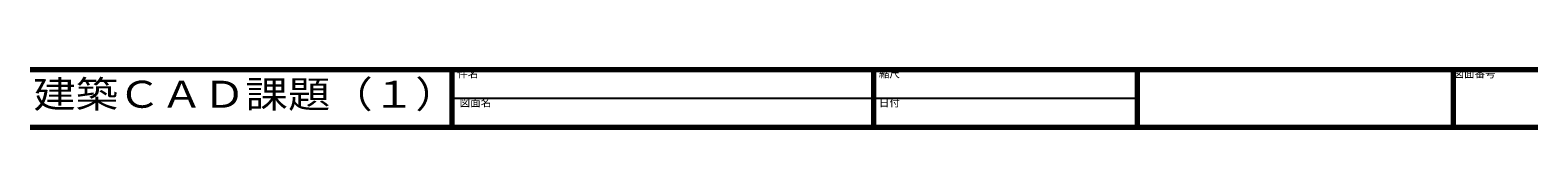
# Model space of a CAD drawing. Units: millimetres, scale not verified. Extents: x -14300 to 14300, y -9700 to -8587.
import ezdxf
from ezdxf.enums import TextEntityAlignment as Align

# ---------------------------------------------------------------- set-up
doc = ezdxf.new("R2010")
doc.units = ezdxf.units.MM
doc.header["$LTSCALE"] = 100
doc.layers.add('0-F', color=134, linetype='Continuous', lineweight=70)
doc.styles.add('ＭＳ ゴシック', font='')
doc.styles.get('ＭＳ ゴシック').set_extended_font_data('MS Gothic')

msp = doc.modelspace()

# ---------------------------------------------------------------- linework, layer by layer
at = {"layer": '0-F'}
for p, q in [((-14300, -8600), (14300, -8600)), ((-6300, -8600), (-6300, -9700)), ((1700, -8600), (1700, -9700)), ((6700, -8600), (6700, -9700)), ((12700, -9700), (12700, -8600)), ((-14300, -9700), (14300, -9700))]:
    msp.add_line(p, q, dxfattribs=at)
at = {"layer": '0-F', "color": 2, "lineweight": 25}
for p, q in [((-2600.9, -8600), (-2528.7, -8600)), ((-6253.2, -9150), (6721, -9150))]:
    msp.add_line(p, q, dxfattribs=at)

# ---------------------------------------------------------------- texts
at = {"layer": '0-F', "color": 2, "style": 'ＭＳ ゴシック', "width": 1.15}
msp.add_text('建築ＣＡＤ課題（１）', height=513.2, dxfattribs=at).set_placement((-14240.7, -9483.6), align=Align.BOTTOM_LEFT)
at = {"layer": '0-F', "color": 4, "style": 'ＭＳ ゴシック'}
for s, p in [('件名', (-6200, -8800)), ('縮尺', (1800, -8800)), ('図面番号', (12700, -8800)), ('図面名', (-6153.2, -9350)), ('日付', (1800, -9350))]:
    msp.add_text(s, height=146.6, dxfattribs=at).set_placement(p, align=Align.BOTTOM_LEFT)

doc.saveas('drawing.dxf')
